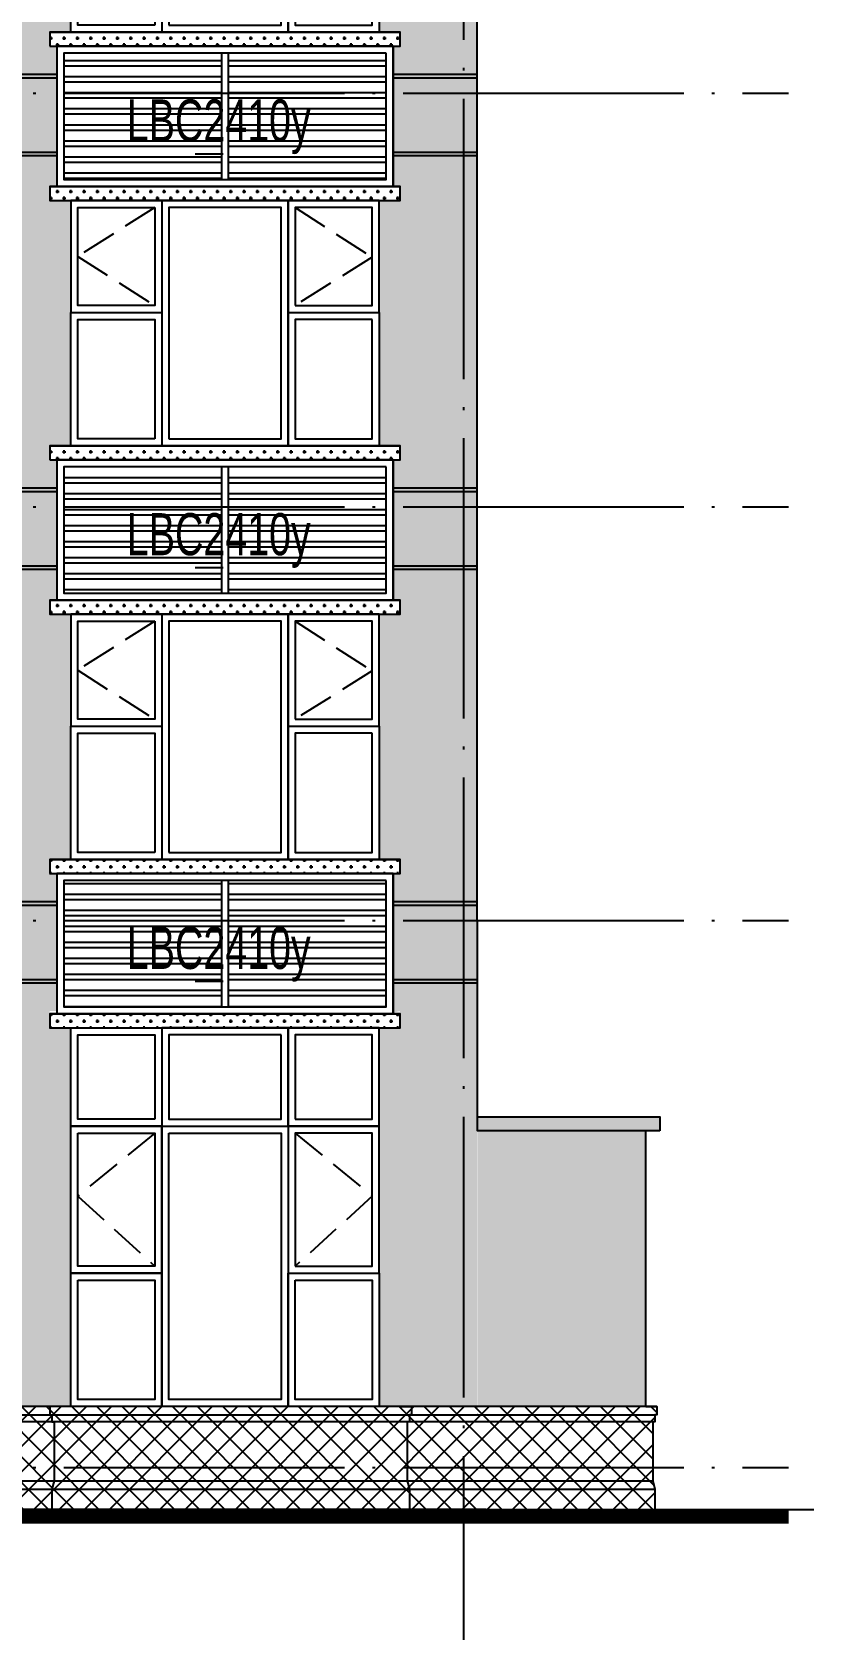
# Model space of a CAD drawing. Extents: x -12446 to 284554, y -295110 to 165007.
# Drawn here: x 89126 to 94702, y -263483 to -252019 of the extents above; entities that cross this region are included whole.
import ezdxf
from ezdxf.enums import TextEntityAlignment as Align

# ---------------------------------------------------------------- set-up
doc = ezdxf.new("R2010")
doc.units = 0
doc.header["$LTSCALE"] = 1000
doc.linetypes.add('AX-14-E$0$AX-85-M02$0$DASH', pattern=[0.35, 0.25, -0.1])
doc.linetypes.add('AX-14-E$0$DOTE', pattern=[2.42, 2, -0.2, 0.02, -0.2])
doc.layers.get('0').update_dxf_attribs({"linetype": 'CONTINUOUS'})
doc.layers.get('Defpoints').update_dxf_attribs({"linetype": 'CONTINUOUS'})
for name, color, linetype in [('A-Anno-Note', 241, 'CONTINUOUS'), ('AX-14-comp-tc$0$AX-T-LMCZ-Z$0$AX-13-E01-E03$0$A-Detl-Patt', 8, 'CONTINUOUS'), ('AX-14-comp-tc$0$AX-T-LMCZ-Z$1$AX-13-E01-E03$0$家具与填充', 251, 'CONTINUOUS'), ('AX-14-E$0$A-Detl-Fine', 152, 'CONTINUOUS'), ('AX-14-E$0$A-Detl-Patt', 8, 'CONTINUOUS'), ('AX-14-E$0$A-Detl-Thin', 131, 'CONTINUOUS'), ('AX-14-E$0$A-Wind-Iden', 11, 'CONTINUOUS'), ('AX-14-E$0$AX-T-LMCZ-Z$1$AX-13-E01-E03$0$家具与填充', 251, 'CONTINUOUS')]:
    doc.layers.add(name, color=color, linetype=linetype)
doc.layers.add('AX-14-E$0$A-Grid', color=222, linetype='AX-14-E$0$DOTE', plot=False)
doc.styles.add('AX-14-E$0$_TCH_DIM', font='JZFZ_ENA', dxfattribs={"width": 0.7, "bigfont": 'JZFZ_CNB'})
pattern_1 = [(180, (0, 0), (-1e-14, -114.3), []), (180, (-38.1, 38.1), (-1e-14, -114.3), [])]

# ---------------------------------------------------------------- blocks, each defined once
blk = doc.blocks.new('AX-14-E$0$ahaeryewhraegew')
at = {"layer": 'AX-14-E$0$AX-T-LMCZ-Z$1$AX-13-E01-E03$0$家具与填充'}
h = blk.add_hatch(dxfattribs=at)
h.set_pattern_fill('ANSI32', color=256, scale=24, angle=135)
h.set_pattern_definition(pattern_1)
h.paths.add_polyline_path([(175211, 102638), (175211, 101738), (176336, 101738), (176336, 102638)])
h = blk.add_hatch(dxfattribs=at)
h.set_pattern_fill('ANSI32', color=256, scale=24, angle=135)
h.set_pattern_definition(pattern_1)
h.paths.add_polyline_path([(176386, 102638), (176386, 101738), (177511, 101738), (177511, 102638)])
at = {"layer": 'AX-14-E$0$A-Detl-Fine'}
for points in [[(175861, 104488), (175861, 103788), (175311, 103788), (175311, 104488), (175861, 104488)], [(175961, 102838), (176761, 102838), (176761, 104488), (175961, 104488), (175961, 102838)]]:
    blk.add_lwpolyline(points, dxfattribs=at)
for points in [[(176861, 103788), (177411, 103788), (177411, 104488), (176861, 104488)], [(175861, 102838), (175311, 102838), (175311, 103688), (175861, 103688)], [(177411, 103688), (176861, 103688), (176861, 102838), (177411, 102838)], [(175161, 101688), (177561, 101688), (177561, 102688), (175161, 102688)], [(177511, 102638), (175211, 102638), (175211, 101738), (177511, 101738)], [(176386, 102638), (176336, 102638), (176336, 101738), (176386, 101738)]]:
    blk.add_lwpolyline(points, close=True, dxfattribs=at)
at = {"layer": 'AX-14-E$0$A-Detl-Patt', "linetype": 'AX-14-E$0$AX-85-M02$0$DASH'}
for points in [[(175861, 104488), (175311, 104138), (175861, 103788)], [(176861, 104488), (177411, 104133), (176861, 103788)]]:
    blk.add_lwpolyline(points, dxfattribs=at)
at = {"layer": 'AX-14-E$0$A-Detl-Thin'}
for p, q in [((178161, 102353), (178161, 105303)), ((175261, 104538), (177461, 104538)), ((175111, 102788), (177611, 102788)), ((175111, 102688), (177611, 102688)), ((175111, 102688), (175161, 102688)), ((175161, 102688), (175161, 101688)), ((177561, 102688), (177561, 101688)), ((175111, 101688), (177611, 101688)), ((175111, 101588), (177611, 101588))]:
    blk.add_line(p, q, dxfattribs=at)
for points in [[(175911, 104538), (175261, 104538), (175261, 103738), (175911, 103738)], [(176811, 103738), (176811, 104538), (175911, 104538)], [(175911, 104538), (175911, 102788)], [(175261, 102938), (175261, 103738), (175911, 103738)], [(176811, 103738), (177461, 103738), (177461, 102788), (175261, 102788), (175261, 103738)], [(175261, 103738), (175911, 103738)], [(176811, 103738), (177461, 103738)], [(177561, 101688), (175111, 101688), (175111, 101588), (177611, 101588), (177611, 101688), (177561, 101688)]]:
    blk.add_lwpolyline(points, dxfattribs=at)
for points in [[(176811, 103738), (177461, 103738), (177461, 104538), (176811, 104538)], [(176811, 103738), (176811, 102788)], [(175111, 102688), (177611, 102688), (177611, 102788), (175111, 102788)]]:
    blk.add_lwpolyline(points, close=True, dxfattribs=at)
blk = doc.blocks.new('AX-14-E$0$A$C2994032C')
at = {"layer": 'AX-14-E$0$A-Detl-Fine'}
for points in [[(31780, 2785), (31230, 2785), (31230, 3385), (31780, 3385)], [(32680, 3385), (31880, 3385), (31880, 2785), (32680, 2785)], [(32780, 2785), (33330, 2785), (33330, 3385), (32780, 3385)], [(31230, 2685), (31780, 2685), (31780, 1735), (31230, 1735)], [(31880, 2685), (32680, 2685), (32680, 785), (31880, 785)], [(32780, 1735), (33330, 1735), (33330, 2685), (32780, 2685)], [(31230, 1635), (31780, 1635), (31780, 785), (31230, 785)], [(32780, 1635), (33330, 1635), (33330, 785), (32780, 785)]]:
    blk.add_lwpolyline(points, close=True, dxfattribs=at)
at = {"layer": 'AX-14-E$0$A-Detl-Patt', "linetype": 'AX-14-E$0$AX-85-M02$0$DASH'}
for p, q in [((31780, 2685), (31230, 2235)), ((32780, 2685), (33330, 2235)), ((31230, 2235), (31780, 1735)), ((33330, 2235), (32780, 1735))]:
    blk.add_line(p, q, dxfattribs=at)
at = {"layer": 'AX-14-E$0$A-Detl-Thin'}
for p, q in [((34080, 2700), (34080, 4200)), ((35280, 735), (35280, 2700)), ((35360, 735), (30759, 735)), ((35330, 625), (26842, 625)), ((30759, 675), (35345, 675)), ((34080, 675), (34077, 675)), ((34080, 625), (34077, 625)), ((26827, 206), (35330, 206)), ((26842, 146), (35345, 146)), ((34142, 0), (17079, 0)), ((34142, 0), (36480, 0))]:
    blk.add_line(p, q, dxfattribs=at)
for points in [[(31830, 2735), (31180, 2735), (31180, 3435), (31830, 3435)], [(32730, 3435), (31830, 3435), (31830, 2735), (32730, 2735)], [(32730, 2735), (33380, 2735), (33380, 3435), (32730, 3435)], [(35380, 2700), (34080, 2700), (34080, 2800), (35380, 2800)], [(31180, 2735), (31830, 2735), (31830, 1685), (31180, 1685)], [(31830, 2735), (32730, 2735), (32730, 735), (31830, 735)], [(32730, 1685), (33380, 1685), (33380, 2735), (32730, 2735)], [(31180, 1685), (31830, 1685), (31830, 735), (31180, 735)], [(32730, 1685), (33380, 1685), (33380, 735), (32730, 735)]]:
    blk.add_lwpolyline(points, close=True, dxfattribs=at)
for points in [[(31110, 735), (31030, 735), (31030, 675), (31045, 675), (31045, 625), (31060, 625), (31060, 206), (31045, 146), (31045, 0)], [(33530, 735), (33610, 735), (33610, 675), (33595, 675), (33595, 625), (33580, 625), (33580, 206), (33595, 146), (33595, 0)], [(34077, 735), (34080, 735)], [(35280, 735), (35360, 735), (35360, 675), (35345, 675), (35345, 625), (35330, 625), (35330, 206), (35345, 146), (35345, 0)]]:
    blk.add_lwpolyline(points, dxfattribs=at)
blk = doc.blocks.new('AX-14-E$0$awrhhrejreyhre')
at = {"layer": 'AX-14-E$0$A-Detl-Patt'}
for p, q in [((174681, 156154), (175161, 156154)), ((177561, 156154), (178161, 156154)), ((174681, 156129), (175161, 156129)), ((177561, 156129), (178161, 156129)), ((174811, 155599), (175161, 155599)), ((174811, 155574), (175161, 155574)), ((177561, 155599), (178161, 155599)), ((177561, 155574), (178161, 155574)), ((174681, 153204), (175161, 153204)), ((174681, 153179), (175161, 153179)), ((177561, 153204), (178161, 153204)), ((177561, 153179), (178161, 153179)), ((174811, 152649), (175161, 152649)), ((174811, 152624), (175161, 152624)), ((177561, 152649), (178161, 152649)), ((177561, 152624), (178161, 152624)), ((174681, 150254), (175161, 150254)), ((174681, 150229), (175161, 150229)), ((177561, 150254), (178161, 150254)), ((177561, 150229), (178161, 150229)), ((174811, 149699), (175161, 149699)), ((174811, 149674), (175161, 149674)), ((177561, 149699), (178161, 149699)), ((177561, 149674), (178161, 149674))]:
    blk.add_line(p, q, dxfattribs=at)
blk = doc.blocks.new('AX-14-comp-tc')
at = {"layer": 'AX-14-comp-tc$0$AX-T-LMCZ-Z$0$AX-13-E01-E03$0$A-Detl-Patt'}
h = blk.add_hatch(dxfattribs=at)
h.set_pattern_fill('CROSS', color=256, scale=30)
h.set_pattern_definition([(0, (-86013.83, -470945.72), (47.625, 47.625), [23.8125, -71.4375]), (90, (-86001.926, -470957.63), (-47.625, 47.625), [23.8125, -71.4375])])
h.paths.add_polyline_path([(91597, -258442), (89097, -258442), (89097, -258542), (91597, -258542)])
h.paths.add_polyline_path([(91597, -259542), (89097, -259542), (89097, -259642), (91597, -259642)])
h = blk.add_hatch(dxfattribs=at)
h.set_pattern_fill('CROSS', color=256, scale=30)
h.set_pattern_definition([(0, (-86013.83, -473895.72), (47.625, 47.625), [23.8125, -71.4375]), (90, (-86001.926, -473907.63), (-47.625, 47.625), [23.8125, -71.4375])])
h.paths.add_polyline_path([(91597, -261392), (89097, -261392), (89097, -261492), (91597, -261492)])
h.paths.add_polyline_path([(91597, -262492), (89097, -262492), (89097, -262592), (91597, -262592)])
h = blk.add_hatch(dxfattribs=at)
h.set_pattern_fill('CROSS', color=256, scale=30)
h.set_pattern_definition([(0, (-86013.83, -414895.72), (47.625, 47.625), [23.8125, -71.4375]), (90, (-86001.926, -414907.63), (-47.625, 47.625), [23.8125, -71.4375])])
h.paths.add_polyline_path([(89097, -264342), (91597, -264342), (91597, -264442), (89097, -264442)])
h = blk.add_hatch(dxfattribs=at)
h.set_pattern_fill('CROSS', color=256, scale=30)
h.set_pattern_definition([(0, (-86013.83, -415995.72), (47.625, 47.625), [23.8125, -71.4375]), (90, (-86001.926, -416007.63), (-47.625, 47.625), [23.8125, -71.4375])])
h.paths.add_polyline_path([(89097, -265442), (91597, -265442), (91597, -265542), (89097, -265542)])
at = {"layer": 'AX-14-comp-tc$0$AX-T-LMCZ-Z$1$AX-13-E01-E03$0$家具与填充'}
h = blk.add_hatch(dxfattribs=at)
h.set_pattern_fill('AR-SAND', color=256, scale=24)
h.set_pattern_definition([(37.5, (-86013.83, -414895.72), (-1.920038, 58.7295885), [0, -46.3296, 0, -51.816, 0, -49.53]), (7.5, (-86013.83, -414895.72), (53.942794, 86.019012), [0, -24.9936, 0, -41.7576, 0, -16.002]), (327.5, (-86051.32, -414895.72), (94.919084, 0.172462), [0, -15.24, 0, -54.864, 0, -71.628]), (317.5, (-86051.32, -414895.72), (91.626774, 26.75152), [0, -7.62, 0, -35.9664, 0, -41.148])])
h.paths.add_polyline_path([(89247, -256591), (88547, -256591), (88547, -257774), (88626, -257774), (88627, -258732), (88667, -258732), (88667, -258777), (88847, -258777), (88847, -258877), (88747, -258877), (88747, -259012), (88797, -259012), (88797, -259322), (88547, -259322), (88547, -260724), (88626, -260724), (88627, -261682), (88667, -261682), (88667, -261727), (88847, -261727), (88847, -261827), (88747, -261827), (88747, -261962), (88797, -261962), (88797, -262272), (88547, -262272), (88547, -263674), (88626, -263674), (88627, -264632), (88667, -264632), (88667, -264677), (88847, -264677), (88847, -264777), (88747, -264777), (88747, -264912), (88797, -264912), (88797, -265222), (80947, -265222), (80947, -268242), (81067, -268242), (81067, -267574), (81547, -267574), (81547, -265222), (84247, -265222), (84247, -267577), (85247, -267577), (85247, -265222), (88147, -265222), (88147, -267543), (88626, -267540), (88626, -268242), (89247, -268242), (89247, -265542), (89097, -265542), (89097, -265422), (89147, -265422), (89147, -264442), (89097, -264442), (89097, -264342), (89247, -264342), (89247, -262592), (89097, -262592), (89097, -262492), (89147, -262492), (89147, -261492), (89097, -261492), (89097, -261392), (89247, -261392), (89247, -259642), (89097, -259642), (89097, -259542), (89147, -259542), (89147, -258542), (89097, -258542), (89097, -258442), (89247, -258442)])
h.paths.add_polyline_path([(91447, -256692), (92147, -256692), (92147, -268242), (91447, -268242), (91447, -265542), (91597, -265542), (91597, -265422), (91547, -265432), (91547, -264452), (91597, -264442), (91597, -264342), (91447, -264342), (91447, -262592), (91597, -262592), (91597, -262492), (91547, -262492), (91547, -261492), (91597, -261492), (91597, -261392), (91447, -261392), (91447, -259642), (91597, -259642), (91597, -259542), (91547, -259542), (91547, -258542), (91597, -258542), (91597, -258442), (91447, -258442)])
h.paths.add_polyline_path([(92149, -268242), (93349, -268242), (93349, -266277), (92149, -266277)], flags=16)
h.paths.add_polyline_path([(92149, -266277), (93449, -266277), (93449, -266177), (92149, -266177)], flags=16)
h = blk.add_hatch(dxfattribs=at)
h.set_pattern_fill('ANSI37', color=256, scale=80)
h.set_pattern_definition([(45, (-86013.83, -414895.72), (-89.80256, 89.80256), []), (135, (-86013.83, -414895.72), (-89.80256, -89.80256), [])])
h.paths.add_polyline_path([(60697, -268242), (93429, -268242), (93429, -268297), (93414, -268302), (93414, -268352), (93399, -268352), (93399, -268771), (93414, -268831), (93414, -268977), (60697, -268977)])
blk = doc.blocks.new('AX-14-E$0$JB-WIDR-TAG')
at = {"layer": 'Defpoints'}
blk.add_line((-1.69, -2.37), (0.31, -2.37), dxfattribs=at)
at = {"style": 'AX-14-E$0$_TCH_DIM', "width": 0.7}
blk.add_attdef('WD_TAG', text='', height=3, dxfattribs=at).set_placement((0, 0), align=Align.MIDDLE_CENTER)
blk = doc.blocks.new('AX-14-E$0$wegwgewhrejsr')
at = {"layer": 'AX-14-E$0$A-Wind-Iden', "xscale": 100, "yscale": 100, "zscale": 100, "rotation": 3.415094585006376e-08}
for p in [(176317, 155824), (176317, 152874), (176317, 149924)]:
    blk.add_blockref('AX-14-E$0$JB-WIDR-TAG', p, dxfattribs=at).add_auto_attribs({'WD_TAG': 'LBC2410y'})
blk = doc.blocks.new('AX-14-E')
at = {"layer": 'AX-14-E$0$A-Grid'}
for p, q in [((92202, -199254), (92202, -263483)), ((55473, -252454), (94521, -252454)), ((55473, -255404), (94521, -255404)), ((55473, -258354), (94521, -258354)), ((55473, -262254), (94521, -262254)), ((55473, -262554), (94521, -262554))]:
    blk.add_line(p, q, dxfattribs=at)
at = {"layer": 'AX-14-E$0$A-Detl-Thin'}
blk.add_blockref('AX-14-E$0$ahaeryewhraegew', (-85860, -360707), dxfattribs=at)
for name, p in [('AX-14-E$0$ahaeryewhraegew', (-85860, -357757)), ('AX-14-E$0$A$C2994032C', (58222, -262554))]:
    blk.add_blockref(name, p, dxfattribs=at)
at = {"layer": 'AX-14-E$0$A-Detl-Thin', "const_width": 100}
blk.add_lwpolyline([(56263, -262604), (94521, -262604)], dxfattribs=at)
at = {"layer": 'AX-14-E$0$A-Detl-Thin'}
blk.add_blockref('AX-14-E$0$ahaeryewhraegew', (-85860, -354807), dxfattribs=at)
for name, p in [('AX-14-comp-tc', (153, 6422)), ('AX-14-E$0$wegwgewhrejsr', (-85860, -408473))]:
    blk.add_blockref(name, p, dxfattribs=at)
at = {"layer": 'AX-14-E$0$A-Detl-Thin', "color": 6}
blk.add_blockref('AX-14-E$0$awrhhrejreyhre', (-85860, -408473), dxfattribs=at)

msp = doc.modelspace()

# ---------------------------------------------------------------- block references
at = {"layer": 'A-Anno-Note'}
msp.add_blockref('AX-14-E', (0, 0), dxfattribs=at)

doc.saveas('drawing.dxf')
